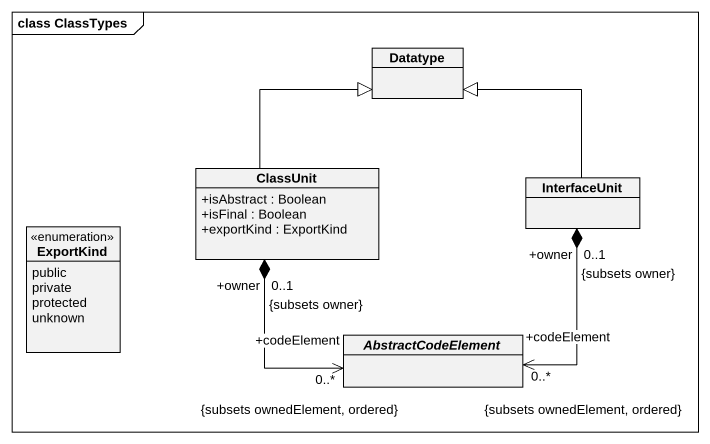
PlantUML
@startuml
mainframe class ClassTypes
hide circle
hide empty members
skinparam classAttributeIconSize 0
class Datatype
class ClassUnit {
  +isAbstract : Boolean
  +isFinal : Boolean
  +exportKind : ExportKind
}
class InterfaceUnit
enum ExportKind {
  public
  private
  protected
  unknown
}
abstract class AbstractCodeElement
ClassUnit -up-|> Datatype
ClassUnit "+owner\n0..1\n{subsets owner}" *--> "+codeElement\n0..*\n{subsets ownedElement, ordered}" AbstractCodeElement
InterfaceUnit -up-|> Datatype
InterfaceUnit "+owner\n0..1\n{subsets owner}" *--> "+codeElement\n0..*\n{subsets ownedElement, ordered}" AbstractCodeElement
@enduml
